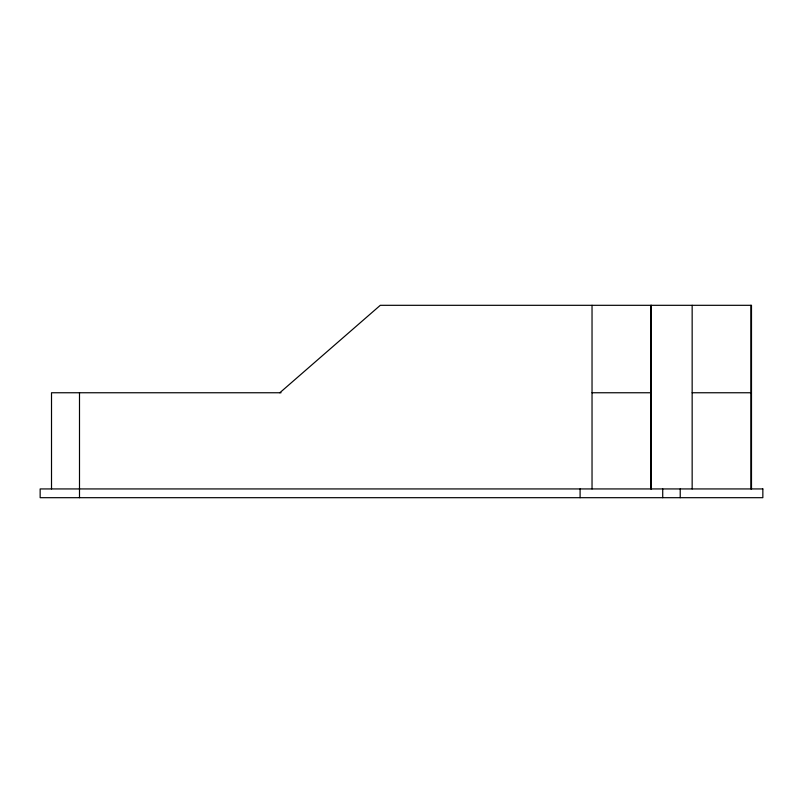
<?xml version="1.0" encoding="UTF-8"?>
<svg xmlns="http://www.w3.org/2000/svg" width="803" height="803" viewBox="0 0 803 803"><rect width="100%" height="100%" fill="white"/><g stroke="black" fill="none" stroke-linecap="round" stroke-linejoin="round"><path stroke-width="1.2" d="M279.815 392.757L380.291 305.311L751.488 305.311L751.488 488.937M281.03 392.757L51.512 392.757L51.512 488.937M592.032 392.757L650.791 392.757M692.156 392.757L750.915 392.757M750.915 305.311L750.915 488.937M692.156 305.311L692.156 488.937M680.221 488.937L680.221 497.689M662.726 488.937L662.726 497.689M651.363 305.311L651.363 488.937M650.791 305.311L650.791 488.937M592.032 305.311L592.032 488.937M580.097 488.937L580.097 497.689M79.497 392.757L79.497 497.689M762.85 488.937L40.15 488.937L40.15 497.689L762.85 497.689L762.85 488.937"/></g></svg>
